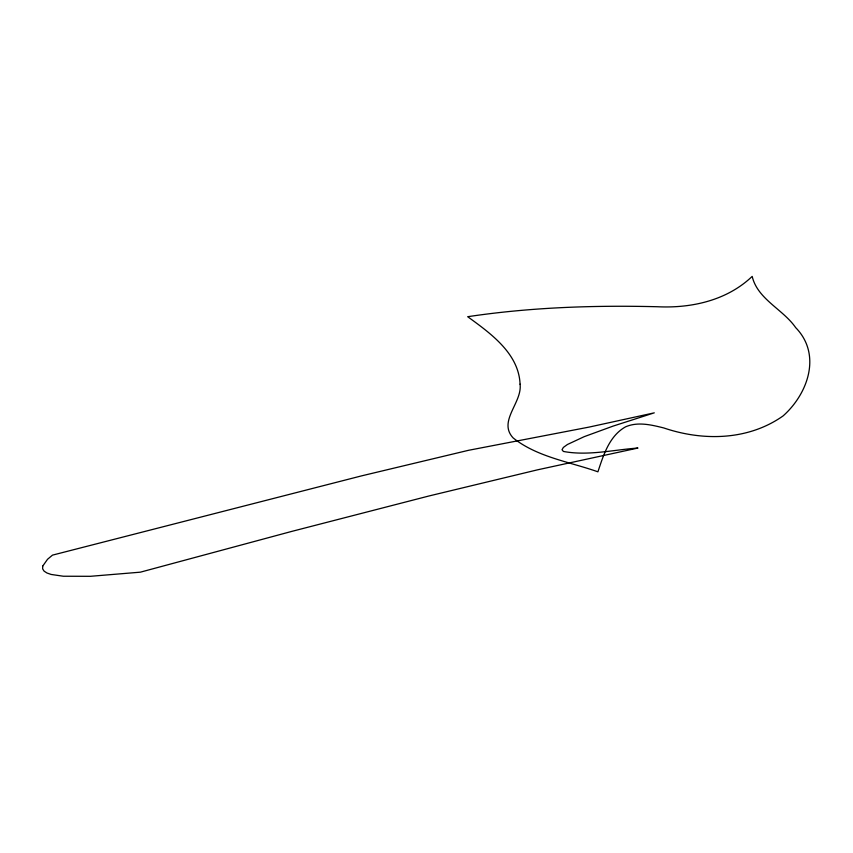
<?xml version="1.0" encoding="UTF-8"?>
<svg xmlns="http://www.w3.org/2000/svg" width="853" height="853" viewBox="0 0 853 853"><rect width="100%" height="100%" fill="white"/><g stroke="black" fill="none" stroke-linecap="round" stroke-linejoin="round"><path stroke-width="1.28" d="M42.693 566.136L42.65 568.855L44.089 571.137L46.947 572.992L51.159 574.453L63.367 576.233L90.354 576.308L140.372 572.171L291.566 531.451L428.995 495.977L537.518 469.832L637.98 448.038C613.328 449.819 587.962 456.088 563.385 451.44L562.042 449.744L563.364 447.43L567.426 444.498L584.209 436.661L612.998 426.137L654.283 412.841L589.018 427.108L468.564 450.299L361.544 475.878L52.481 555.132L47.533 559.291L42.693 566.136M520.074 384.17C522.42 402.691 497.662 421.243 513.122 437.909C537.315 457.155 569.409 461.74 597.91 471.816C603.455 455.193 609.266 435.904 625.633 426.799C637.916 421.521 651.436 424.879 663.815 427.961C703.085 441.268 748.198 440.532 783.086 415.923C808.09 393.713 821.865 354.464 795.678 327.616C783.001 309.266 757.475 299.168 752.186 276.393C726.916 300.512 691.399 308.391 657.418 306.739C594.029 305.161 530.47 307.304 467.689 316.708C490.358 333.235 518.805 353.302 520.074 384.17"/></g></svg>
